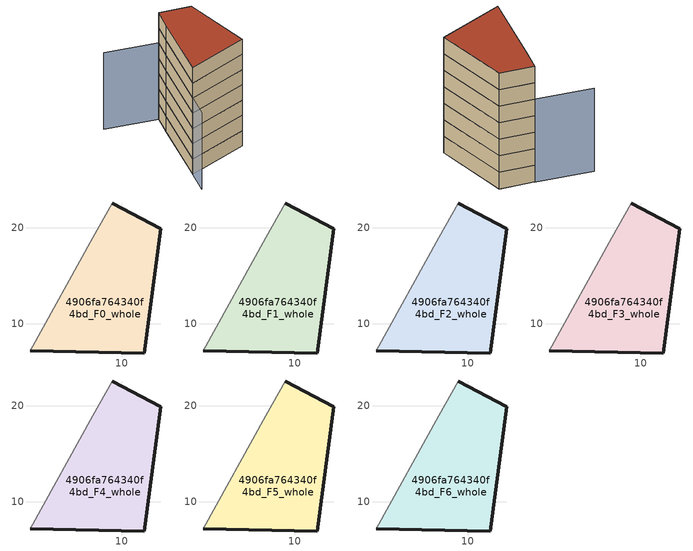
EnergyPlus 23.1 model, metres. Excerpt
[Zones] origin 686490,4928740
4906fa764340f4bd_F0_whole
 floor ground (EU_floor_Construction): 12.31,6.96 14.06,19.88 8.98,22.55 6.95,18.96 0.45,7.21 z0
 wall outside (EU_wall_Construction): 8.98,22.55 14.06,19.88 12.31,6.96 0.45,7.21 z0:3
 wall adiabatic (EU_wall_Construction): 0.45,7.21 6.95,18.96 8.98,22.55 z0:3
4906fa764340f4bd_F1_whole
 floor to 4906fa764340f4bd_F0_whole (EU_floor_Construction): 12.3,6.96 14.06,19.88 8.98,22.55 6.95,18.96 0.45,7.21 z3
 wall outside (EU_wall_Construction): 8.98,22.55 14.06,19.88 12.31,6.96 0.45,7.21 z3:6
 wall adiabatic (EU_wall_Construction): 0.45,7.21 6.95,18.96 8.98,22.55 z3:6
4906fa764340f4bd_F2_whole
 floor to 4906fa764340f4bd_F1_whole (EU_floor_Construction): 12.3,6.96 14.06,19.88 8.98,22.55 6.95,18.96 0.45,7.21 z6
 wall outside (EU_wall_Construction): 8.98,22.55 14.06,19.88 12.31,6.96 0.45,7.21 z6:9
 wall adiabatic (EU_wall_Construction): 0.45,7.21 6.95,18.96 8.98,22.55 z6:9
4906fa764340f4bd_F3_whole
 floor to 4906fa764340f4bd_F2_whole (EU_floor_Construction): 12.3,6.96 14.06,19.88 8.98,22.55 6.95,18.96 0.45,7.21 z9
 wall outside (EU_wall_Construction): 8.98,22.55 14.06,19.88 12.31,6.96 0.45,7.21 z9:12
 wall adiabatic (EU_wall_Construction): 0.45,7.21 6.95,18.96 8.98,22.55 z9:12
4906fa764340f4bd_F4_whole
 floor to 4906fa764340f4bd_F3_whole (EU_floor_Construction): 12.3,6.96 14.06,19.88 8.98,22.55 6.95,18.96 0.45,7.21 z12
 wall outside (EU_wall_Construction): 8.98,22.55 14.06,19.88 12.31,6.96 0.45,7.21 z12:15
 wall adiabatic (EU_wall_Construction): 0.45,7.21 6.95,18.96 8.98,22.55 z12:15
4906fa764340f4bd_F5_whole
 floor to 4906fa764340f4bd_F4_whole (EU_floor_Construction): 12.3,6.96 14.06,19.88 8.98,22.55 6.95,18.96 0.45,7.21 z15
 wall outside (EU_wall_Construction): 8.98,22.55 14.06,19.88 12.31,6.96 0.45,7.21 z15:18
 wall adiabatic (EU_wall_Construction): 0.45,7.21 6.95,18.96 8.98,22.55 z15:18
4906fa764340f4bd_F6_whole
 floor to 4906fa764340f4bd_F5_whole (EU_floor_Construction): 12.3,6.96 14.06,19.88 8.98,22.55 6.95,18.96 0.45,7.21 z18
 wall outside (EU_wall_Construction): 8.98,22.55 14.06,19.88 12.31,6.96 0.45,7.21 z18:21
 wall adiabatic (EU_wall_Construction): 0.45,7.21 6.95,18.96 8.98,22.55 z18:21
 roof outside (EU_roof_Construction): 14.06,19.88 12.31,6.96 0.45,7.21 6.95,18.96 8.98,22.55 z21
shading: 0.69,27.21 9.06,22.51 / 9.06,22.51 -1.82,3.18 z0:15
[Building]
EU S2 Campaign: North Axis=0; Terrain=City; Solar Distribution=FullExterior
[Site:Location]
Bologna: Latitude=44.5; Longitude=11.25; Time Zone=1; Elevation=37
[SizingPeriod:WeatherFileDays]
AnnualSizingPeriod: Begin Month=1; Begin Day of Month=1; End Month=12; End Day of Month=31; Day of Week for Start Day=Monday; Use Weather File Daylight Saving Period=No; Use Weather File Rain and Snow Indicators=No
[MATERIAL]
EU_InternalMass_Material: Roughness=MediumRough; Thickness=0.1; Conductivity=1; Density=1800; Specific Heat=900; Thermal Absorptance=0.9; Solar Absorptance=0.7; Visible Absorptance=0.7
[MATERIAL:NOMASS] Roughness=MediumRough; Thermal Absorptance=0.9; Solar Absorptance=0.7; Visible Absorptance=0.7
Name | Thermal Resistance
EU_wall_NoMass | 0.905828
EU_roof_NoMass | 0.37593
EU_floor_NoMass | 0.67114
[CONSTRUCTION]
EU_wall_Construction: EU_wall_NoMass
EU_roof_Construction: EU_roof_NoMass
EU_floor_Construction: EU_floor_NoMass
EU_InternalMass_Construction: EU_InternalMass_Material
[ZONE] Type=1; Multiplier=1; Ceiling Height=autocalculate; Volume=382.047; Floor Area=autocalculate; Part of Total Floor Area=Yes
4906fa764340f4bd_F0_whole; 4906fa764340f4bd_F1_whole; 4906fa764340f4bd_F2_whole; 4906fa764340f4bd_F3_whole; 4906fa764340f4bd_F4_whole; 4906fa764340f4bd_F5_whole; 4906fa764340f4bd_F6_whole
[INTERNALMASS] Construction=EU_InternalMass_Construction; Surface Area=127.349
Name | Zone or ZoneList
4906fa764340f4bd_F0_whole_EU_InternalMass | 4906fa764340f4bd_F0_whole
4906fa764340f4bd_F1_whole_EU_InternalMass | 4906fa764340f4bd_F1_whole
4906fa764340f4bd_F2_whole_EU_InternalMass | 4906fa764340f4bd_F2_whole
4906fa764340f4bd_F3_whole_EU_InternalMass | 4906fa764340f4bd_F3_whole
4906fa764340f4bd_F4_whole_EU_InternalMass | 4906fa764340f4bd_F4_whole
4906fa764340f4bd_F5_whole_EU_InternalMass | 4906fa764340f4bd_F5_whole
4906fa764340f4bd_F6_whole_EU_InternalMass | 4906fa764340f4bd_F6_whole
[OTHEREQUIPMENT] Fuel Type=Electricity; Design Level Calculation Method=Watts/Area; Power per Zone Floor Area=1; Fraction Latent=0; Fraction Radiant=0; Fraction Lost=0; Carbon Dioxide Generation Rate=0; EndUse Subcategory=EU_Step8_InternalGains
Name | Zone or ZoneList or Space or SpaceList | Schedule
EU_Step8_InternalGain_4906fa764340f4bd_F0_whole_f000 | 4906fa764340f4bd_F0_whole | EU_Step8_GainSchedule_4906fa764340f4bd_F0_whole_f000
EU_Step8_InternalGain_4906fa764340f4bd_F1_whole_f000 | 4906fa764340f4bd_F1_whole | EU_Step8_GainSchedule_4906fa764340f4bd_F1_whole_f000
EU_Step8_InternalGain_4906fa764340f4bd_F2_whole_f000 | 4906fa764340f4bd_F2_whole | EU_Step8_GainSchedule_4906fa764340f4bd_F2_whole_f000
EU_Step8_InternalGain_4906fa764340f4bd_F3_whole_f000 | 4906fa764340f4bd_F3_whole | EU_Step8_GainSchedule_4906fa764340f4bd_F3_whole_f000
EU_Step8_InternalGain_4906fa764340f4bd_F4_whole_f000 | 4906fa764340f4bd_F4_whole | EU_Step8_GainSchedule_4906fa764340f4bd_F4_whole_f000
EU_Step8_InternalGain_4906fa764340f4bd_F5_whole_f000 | 4906fa764340f4bd_F5_whole | EU_Step8_GainSchedule_4906fa764340f4bd_F5_whole_f000
EU_Step8_InternalGain_4906fa764340f4bd_F6_whole_f000 | 4906fa764340f4bd_F6_whole | EU_Step8_GainSchedule_4906fa764340f4bd_F6_whole_f000
[ZONEVENTILATION:DESIGNFLOWRATE] Schedule=EU_AlwaysOn; Design Flow Rate Calculation Method=AirChanges/Hour; Air Changes per Hour=0.73129; Ventilation Type=Natural; Fan Pressure Rise=0; Fan Total Efficiency=1; Constant Term Coefficient=1; Temperature Term Coefficient=0; Velocity Term Coefficient=0; Velocity Squared Term Coefficient=0; Minimum Indoor Temperature=-100; Maximum Indoor Temperature=100; Delta Temperature=-100; Minimum Outdoor Temperature=-100; Maximum Outdoor Temperature=100; Maximum Wind Speed=40
Name | Zone or ZoneList or Space or SpaceList
EU_ConstantAir_4906fa764340f4bd_F0_whole | 4906fa764340f4bd_F0_whole
EU_ConstantAir_4906fa764340f4bd_F1_whole | 4906fa764340f4bd_F1_whole
EU_ConstantAir_4906fa764340f4bd_F2_whole | 4906fa764340f4bd_F2_whole
EU_ConstantAir_4906fa764340f4bd_F3_whole | 4906fa764340f4bd_F3_whole
EU_ConstantAir_4906fa764340f4bd_F4_whole | 4906fa764340f4bd_F4_whole
EU_ConstantAir_4906fa764340f4bd_F5_whole | 4906fa764340f4bd_F5_whole
EU_ConstantAir_4906fa764340f4bd_F6_whole | 4906fa764340f4bd_F6_whole
[HVACTEMPLATE:THERMOSTAT] Constant Heating Setpoint=20; Constant Cooling Setpoint=50
EU_HeatOnly_4906fa764340f4bd_F0_whole; EU_HeatOnly_4906fa764340f4bd_F1_whole; EU_HeatOnly_4906fa764340f4bd_F2_whole; EU_HeatOnly_4906fa764340f4bd_F3_whole; EU_HeatOnly_4906fa764340f4bd_F4_whole; EU_HeatOnly_4906fa764340f4bd_F5_whole; EU_HeatOnly_4906fa764340f4bd_F6_whole
[HVACTEMPLATE:ZONE:IDEALLOADSAIRSYSTEM] System Availability Schedule=EU_AlwaysOn; Maximum Heating Supply Air Temperature=50; Minimum Cooling Supply Air Temperature=13; Maximum Heating Supply Air Humidity Ratio=0.0156; Minimum Cooling Supply Air Humidity Ratio=0.0077; Heating Limit=NoLimit; Cooling Limit=NoLimit; Heating Availability Schedule=EU_AlwaysOn; Cooling Availability Schedule=EU_CoolingOff; Dehumidification Control Type=ConstantSensibleHeatRatio; Cooling Sensible Heat Ratio=0.7; Dehumidification Setpoint=60; Humidification Control Type=None; Humidification Setpoint=30; Outdoor Air Method=None; Outdoor Air Flow Rate per Person=0.00944; Outdoor Air Flow Rate per Zone Floor Area=0; Outdoor Air Flow Rate per Zone=0; Demand Controlled Ventilation Type=None; Outdoor Air Economizer Type=NoEconomizer; Heat Recovery Type=None; Sensible Heat Recovery Effectiveness=0.7; Latent Heat Recovery Effectiveness=0.65
Name | Template Thermostat
4906fa764340f4bd_F0_whole | EU_HeatOnly_4906fa764340f4bd_F0_whole
4906fa764340f4bd_F1_whole | EU_HeatOnly_4906fa764340f4bd_F1_whole
4906fa764340f4bd_F2_whole | EU_HeatOnly_4906fa764340f4bd_F2_whole
4906fa764340f4bd_F3_whole | EU_HeatOnly_4906fa764340f4bd_F3_whole
4906fa764340f4bd_F4_whole | EU_HeatOnly_4906fa764340f4bd_F4_whole
4906fa764340f4bd_F5_whole | EU_HeatOnly_4906fa764340f4bd_F5_whole
4906fa764340f4bd_F6_whole | EU_HeatOnly_4906fa764340f4bd_F6_whole
[SIZING:ZONE] Zone Cooling Design Supply Air Temperature Input Method=SupplyAirTemperature; Zone Cooling Design Supply Air Temperature=13; Zone Heating Design Supply Air Temperature Input Method=SupplyAirTemperature; Zone Heating Design Supply Air Temperature=50; Zone Cooling Design Supply Air Humidity Ratio=0.008; Zone Heating Design Supply Air Humidity Ratio=0.008; Cooling Design Air Flow Method=DesignDay; Cooling Design Air Flow Rate=0; Cooling Minimum Air Flow per Zone Floor Area=0.000762; Cooling Minimum Air Flow=0; Cooling Minimum Air Flow Fraction=0.2; Heating Design Air Flow Method=DesignDay; Heating Design Air Flow Rate=0; Heating Maximum Air Flow per Zone Floor Area=0.002032; Heating Maximum Air Flow=0.141576; Heating Maximum Air Flow Fraction=0.3; Account for Dedicated Outdoor Air System=No; Dedicated Outdoor Air System Control Strategy=NeutralSupplyAir; Dedicated Outdoor Air Low Setpoint Temperature for Design=autosize; Dedicated Outdoor Air High Setpoint Temperature for Design=autosize; Zone Load Sizing Method=Sensible Load Only No Latent Load; Zone Latent Cooling Design Supply Air Humidity Ratio Input Method=HumidityRatioDifference; Zone Cooling Design Supply Air Humidity Ratio Difference=0.005; Zone Latent Heating Design Supply Air Humidity Ratio Input Method=HumidityRatioDifference; Zone Humidification Design Supply Air Humidity Ratio Difference=0.005
4906fa764340f4bd_F0_whole; 4906fa764340f4bd_F1_whole; 4906fa764340f4bd_F2_whole; 4906fa764340f4bd_F3_whole; 4906fa764340f4bd_F4_whole; 4906fa764340f4bd_F5_whole; 4906fa764340f4bd_F6_whole
[SCHEDULE:CONSTANT]
Name | Hourly Value
EU_AlwaysOn | 1
EU_CoolingOff | 0
[SCHEDULE:FILE] Column Number=1; Rows to Skip at Top=0; Number of Hours of Data=8760; Column Separator=Comma; Interpolate to Timestep=No; Minutes per Item=60; Adjust Schedule for Daylight Savings=Yes
Name | File
EU_Step8_GainSchedule_4906fa764340f4bd_F0_whole_f000 | ../../schedules/4906fa764340f4bd/4906fa764340f4bd_F0_whole_f000_gain.csv
EU_Step8_GainSchedule_4906fa764340f4bd_F1_whole_f000 | ../../schedules/4906fa764340f4bd/4906fa764340f4bd_F1_whole_f000_gain.csv
EU_Step8_GainSchedule_4906fa764340f4bd_F2_whole_f000 | ../../schedules/4906fa764340f4bd/4906fa764340f4bd_F2_whole_f000_gain.csv
EU_Step8_GainSchedule_4906fa764340f4bd_F3_whole_f000 | ../../schedules/4906fa764340f4bd/4906fa764340f4bd_F3_whole_f000_gain.csv
EU_Step8_GainSchedule_4906fa764340f4bd_F4_whole_f000 | ../../schedules/4906fa764340f4bd/4906fa764340f4bd_F4_whole_f000_gain.csv
EU_Step8_GainSchedule_4906fa764340f4bd_F5_whole_f000 | ../../schedules/4906fa764340f4bd/4906fa764340f4bd_F5_whole_f000_gain.csv
EU_Step8_GainSchedule_4906fa764340f4bd_F6_whole_f000 | ../../schedules/4906fa764340f4bd/4906fa764340f4bd_F6_whole_f000_gain.csv
